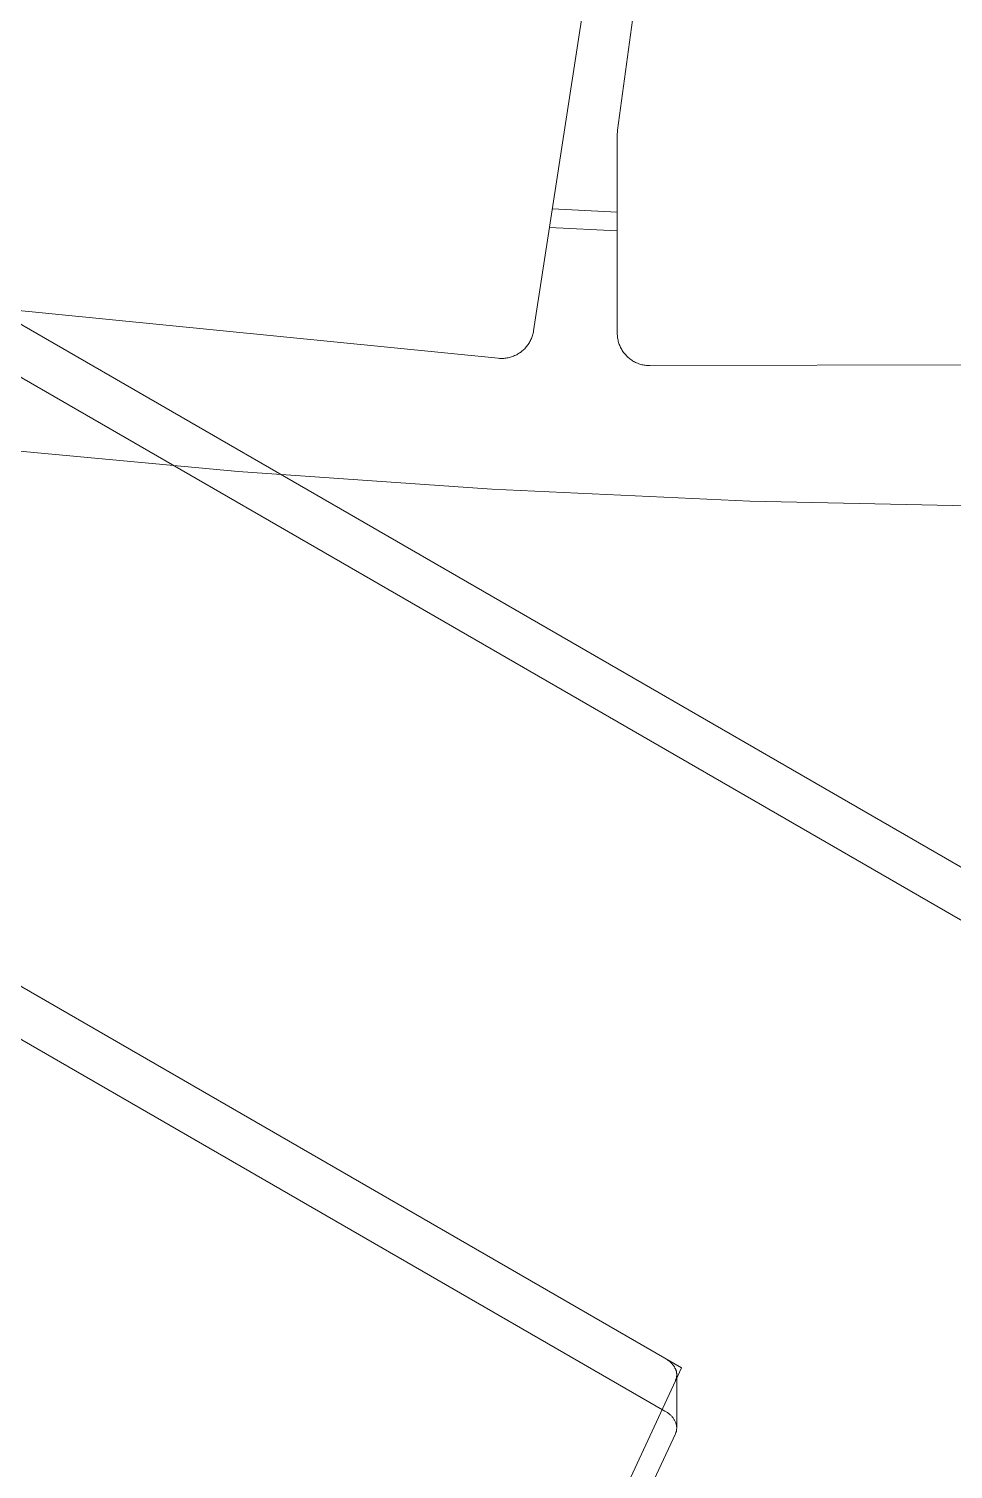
# Model space of a CAD drawing. Header units: millimetres. Extents: x -263 to 4879, y -277 to 2995.
# Drawn here: x 4026.8 to 4128.6, y 2005.1 to 2163.6 of the extents above; entities that cross this region are included whole.
import ezdxf

# ---------------------------------------------------------------- set-up
doc = ezdxf.new("R2010")
doc.units = ezdxf.units.MM
doc.layers.add('ZANO_R', color=7, linetype='Continuous', lineweight=0)

msp = doc.modelspace()

# ---------------------------------------------------------------- linework, layer by layer
at = {"layer": 'ZANO_R'}
for p, q in [((4091.65, 2152.44), (4124.32, 2392.04)), ((4119.34, 2369.75), (4082.4, 2130.35)), ((4091.62, 2152.08), (4091.63, 2152.2)), ((4091.62, 2151.96), (4091.62, 2152.08)), ((4091.62, 2130.11), (4091.62, 2151.96)), ((4091.63, 2152.2), (4091.64, 2152.32)), ((4091.64, 2152.32), (4091.65, 2152.44)), ((3998.74, 2146.79), (4159.93, 2053.73)), ((4084.48, 2143.79), (4091.62, 2143.43)), ((4091.62, 2141.37), (4084.16, 2141.73)), ((3998.74, 2140.96), (4159.93, 2047.9)), ((4078.52, 2127.35), (3969.36, 2138.23)), ((4082.4, 2130.35), (4082.38, 2130.23)), ((4081.67, 2128.68), (4081.6, 2128.59)), ((4081.75, 2128.78), (4081.67, 2128.68)), ((4081.82, 2128.88), (4081.75, 2128.78)), ((4081.89, 2128.98), (4081.82, 2128.88)), ((4081.95, 2129.09), (4081.89, 2128.98)), ((4082.01, 2129.19), (4081.95, 2129.09)), ((4082.07, 2129.3), (4082.01, 2129.19)), ((4082.12, 2129.41), (4082.07, 2129.3)), ((4082.17, 2129.53), (4082.12, 2129.41)), ((4082.22, 2129.64), (4082.17, 2129.53)), ((4082.26, 2129.76), (4082.22, 2129.64)), ((4082.3, 2129.87), (4082.26, 2129.76)), ((4082.33, 2129.99), (4082.3, 2129.87)), ((4082.36, 2130.11), (4082.33, 2129.99)), ((4082.38, 2130.23), (4082.36, 2130.11)), ((4091.62, 2130.08), (4091.62, 2130.11)), ((4091.62, 2129.96), (4091.62, 2130.08)), ((4091.63, 2129.84), (4091.62, 2129.96)), ((4091.64, 2129.71), (4091.63, 2129.84)), ((4091.66, 2129.59), (4091.64, 2129.71)), ((4091.68, 2129.47), (4091.66, 2129.59)), ((4091.7, 2129.34), (4091.68, 2129.47)), ((4091.73, 2129.22), (4091.7, 2129.34)), ((4091.77, 2129.1), (4091.73, 2129.22)), ((4091.8, 2128.99), (4091.77, 2129.1)), ((4091.84, 2128.87), (4091.8, 2128.99)), ((4091.89, 2128.75), (4091.84, 2128.87)), ((4091.94, 2128.64), (4091.89, 2128.75)), ((4078.65, 2127.34), (4078.52, 2127.35)), ((4078.77, 2127.33), (4078.65, 2127.34)), ((4078.89, 2127.33), (4078.77, 2127.33)), ((4079.01, 2127.33), (4078.89, 2127.33)), ((4079.14, 2127.34), (4079.01, 2127.33)), ((4079.26, 2127.35), (4079.14, 2127.34)), ((4079.38, 2127.36), (4079.26, 2127.35)), ((4079.5, 2127.38), (4079.38, 2127.36)), ((4079.62, 2127.41), (4079.5, 2127.38)), ((4079.74, 2127.44), (4079.62, 2127.41)), ((4079.86, 2127.47), (4079.74, 2127.44)), ((4079.98, 2127.5), (4079.86, 2127.47)), ((4080.1, 2127.54), (4079.98, 2127.5)), ((4080.21, 2127.59), (4080.1, 2127.54)), ((4080.32, 2127.64), (4080.21, 2127.59)), ((4080.44, 2127.69), (4080.32, 2127.64)), ((4080.55, 2127.74), (4080.44, 2127.69)), ((4080.65, 2127.8), (4080.55, 2127.74)), ((4080.76, 2127.87), (4080.65, 2127.8)), ((4080.86, 2127.93), (4080.76, 2127.87)), ((4080.96, 2128), (4080.86, 2127.93)), ((4081.06, 2128.08), (4080.96, 2128)), ((4081.16, 2128.15), (4081.06, 2128.08)), ((4081.25, 2128.23), (4081.16, 2128.15)), ((4081.34, 2128.32), (4081.25, 2128.23)), ((4081.43, 2128.4), (4081.34, 2128.32)), ((4081.51, 2128.49), (4081.43, 2128.4)), ((4081.6, 2128.59), (4081.51, 2128.49)), ((4091.99, 2128.53), (4091.94, 2128.64)), ((4092.05, 2128.42), (4091.99, 2128.53)), ((4092.11, 2128.31), (4092.05, 2128.42)), ((4092.17, 2128.2), (4092.11, 2128.31)), ((4092.24, 2128.1), (4092.17, 2128.2)), ((4092.31, 2128), (4092.24, 2128.1)), ((4092.39, 2127.9), (4092.31, 2128)), ((4092.47, 2127.8), (4092.39, 2127.9)), ((4092.55, 2127.71), (4092.47, 2127.8)), ((4092.63, 2127.62), (4092.55, 2127.71)), ((4092.72, 2127.53), (4092.63, 2127.62)), ((4092.81, 2127.45), (4092.72, 2127.53)), ((4092.91, 2127.36), (4092.81, 2127.45)), ((4093, 2127.29), (4092.91, 2127.36)), ((4093.1, 2127.21), (4093, 2127.29)), ((4093.21, 2127.14), (4093.1, 2127.21)), ((4093.31, 2127.07), (4093.21, 2127.14)), ((4093.42, 2127.01), (4093.31, 2127.07)), ((4093.53, 2126.95), (4093.42, 2127.01)), ((4093.64, 2126.89), (4093.53, 2126.95)), ((4093.75, 2126.84), (4093.64, 2126.89)), ((4093.86, 2126.79), (4093.75, 2126.84)), ((4093.98, 2126.75), (4093.86, 2126.79)), ((4094.1, 2126.71), (4093.98, 2126.75)), ((4094.22, 2126.67), (4094.1, 2126.71)), ((4094.34, 2126.64), (4094.22, 2126.67)), ((4094.46, 2126.61), (4094.34, 2126.64)), ((4094.58, 2126.59), (4094.46, 2126.61)), ((4094.7, 2126.57), (4094.58, 2126.59)), ((4094.83, 2126.56), (4094.7, 2126.57)), ((4094.95, 2126.55), (4094.83, 2126.56)), ((4095.07, 2126.54), (4094.95, 2126.55)), ((4095.2, 2126.54), (4095.07, 2126.54)), ((4205.97, 2126.77), (4095.2, 2126.54)), ((4022.49, 2117.44), (4049.89, 2114.89)), ((4049.89, 2114.89), (4077.81, 2112.95)), ((4077.81, 2112.95), (4106.22, 2111.64)), ((4106.22, 2111.64), (4135.05, 2111)), ((4096.86, 2017.31), (3962.75, 2094.73)), ((4096.86, 2011.48), (3962.75, 2088.91)), ((4096.86, 2017.31), (4098.68, 2016.26)), ((4097.05, 2017.19), (4096.95, 2017.25)), ((4097.14, 2017.13), (4097.05, 2017.19)), ((4097.22, 2017.07), (4097.14, 2017.13)), ((4097.31, 2017.01), (4097.22, 2017.07)), ((4097.39, 2016.94), (4097.31, 2017.01)), ((4097.47, 2016.87), (4097.39, 2016.94)), ((4097.5, 2016.84), (4097.47, 2016.87)), ((4097.54, 2016.8), (4097.5, 2016.84)), ((4097.58, 2016.77), (4097.54, 2016.8)), ((4097.61, 2016.73), (4097.58, 2016.77)), ((4097.64, 2016.69), (4097.61, 2016.73)), ((4097.68, 2016.66), (4097.64, 2016.69)), ((4097.71, 2016.62), (4097.68, 2016.66)), ((4097.74, 2016.58), (4097.71, 2016.62)), ((4097.77, 2016.54), (4097.74, 2016.58)), ((4097.8, 2016.51), (4097.77, 2016.54)), ((4097.83, 2016.47), (4097.8, 2016.51)), ((4097.85, 2016.43), (4097.83, 2016.47)), ((4097.88, 2016.39), (4097.85, 2016.43)), ((4097.9, 2016.35), (4097.88, 2016.39)), ((4097.93, 2016.31), (4097.9, 2016.35)), ((4097.95, 2016.27), (4097.93, 2016.31)), ((4097.97, 2016.23), (4097.95, 2016.27)), ((4097.99, 2016.19), (4097.97, 2016.23)), ((4098.01, 2016.15), (4097.99, 2016.19)), ((4098.03, 2016.11), (4098.01, 2016.15)), ((4098.68, 2016.26), (4098.05, 2014.9)), ((4052, 1915.68), (4098.01, 2014.82)), ((4098.01, 2014.82), (4098.03, 2014.86)), ((4098.05, 2016.07), (4098.03, 2016.11)), ((4098.03, 2014.86), (4098.04, 2014.9)), ((4098.04, 2014.9), (4098.06, 2014.94)), ((4098.06, 2016.03), (4098.05, 2016.07)), ((4098.08, 2015.99), (4098.06, 2016.03)), ((4098.06, 2014.94), (4098.07, 2014.97)), ((4098.07, 2014.97), (4098.09, 2015.01)), ((4098.09, 2015.95), (4098.08, 2015.99)), ((4098.1, 2015.91), (4098.09, 2015.95)), ((4098.09, 2015.01), (4098.1, 2015.05)), ((4098.12, 2015.87), (4098.1, 2015.91)), ((4098.1, 2015.05), (4098.11, 2015.09)), ((4098.11, 2015.09), (4098.12, 2015.13)), ((4098.13, 2015.83), (4098.12, 2015.87)), ((4098.12, 2015.13), (4098.13, 2015.17)), ((4098.13, 2015.78), (4098.13, 2015.83)), ((4098.14, 2015.74), (4098.13, 2015.78)), ((4098.13, 2015.17), (4098.14, 2015.21)), ((4098.15, 2015.7), (4098.14, 2015.74)), ((4098.14, 2015.25), (4098.15, 2015.29)), ((4098.14, 2015.21), (4098.14, 2015.25)), ((4098.15, 2015.66), (4098.15, 2015.7)), ((4098.16, 2015.62), (4098.15, 2015.66)), ((4098.15, 2015.29), (4098.16, 2015.33)), ((4098.16, 2015.58), (4098.16, 2015.62)), ((4098.16, 2015.54), (4098.16, 2015.58)), ((4098.16, 2015.5), (4098.16, 2015.54)), ((4098.16, 2015.45), (4098.16, 2015.5)), ((4098.16, 2015.48), (4098.16, 2009.66)), ((4098.16, 2015.41), (4098.16, 2015.45)), ((4098.16, 2015.37), (4098.16, 2015.41)), ((4098.16, 2015.33), (4098.16, 2015.37)), ((4096.93, 2011.45), (4096.86, 2011.48)), ((4097, 2011.41), (4096.93, 2011.45)), ((4097.07, 2011.37), (4097, 2011.41)), ((4097.13, 2011.33), (4097.07, 2011.37)), ((4097.2, 2011.29), (4097.13, 2011.33)), ((4097.26, 2011.24), (4097.2, 2011.29)), ((4097.32, 2011.19), (4097.26, 2011.24)), ((4097.38, 2011.15), (4097.32, 2011.19)), ((4097.44, 2011.09), (4097.38, 2011.15)), ((4097.5, 2011.04), (4097.44, 2011.09)), ((4097.56, 2010.98), (4097.5, 2011.04)), ((4097.61, 2010.93), (4097.56, 2010.98)), ((4097.66, 2010.87), (4097.61, 2010.93)), ((4097.71, 2010.81), (4097.66, 2010.87)), ((4097.76, 2010.74), (4097.71, 2010.81)), ((4097.8, 2010.68), (4097.76, 2010.74)), ((4097.84, 2010.61), (4097.8, 2010.68)), ((4097.88, 2010.54), (4097.84, 2010.61)), ((4097.92, 2010.48), (4097.88, 2010.54)), ((4097.96, 2010.41), (4097.92, 2010.48)), ((4097.99, 2010.34), (4097.96, 2010.41)), ((4098.02, 2010.26), (4097.99, 2010.34)), ((4098.05, 2010.19), (4098.02, 2010.26)), ((4098.07, 2010.12), (4098.05, 2010.19)), ((4098.1, 2010.04), (4098.07, 2010.12)), ((4098.12, 2009.96), (4098.1, 2010.04)), ((4098.13, 2009.89), (4098.12, 2009.96)), ((4098.15, 2009.81), (4098.13, 2009.89)), ((4098.16, 2009.73), (4098.15, 2009.81)), ((4039.01, 1881.87), (4098.01, 2008.99)), ((4098.01, 2008.99), (4098.03, 2009.04)), ((4098.03, 2009.04), (4098.05, 2009.09)), ((4098.05, 2009.09), (4098.07, 2009.14)), ((4098.07, 2009.14), (4098.09, 2009.19)), ((4098.09, 2009.19), (4098.1, 2009.24)), ((4098.1, 2009.24), (4098.12, 2009.29)), ((4098.12, 2009.29), (4098.13, 2009.35)), ((4098.13, 2009.35), (4098.14, 2009.4)), ((4098.14, 2009.4), (4098.15, 2009.45)), ((4098.15, 2009.5), (4098.16, 2009.56)), ((4098.15, 2009.45), (4098.15, 2009.5)), ((4098.16, 2009.61), (4098.16, 2009.66)), ((4098.16, 2009.56), (4098.16, 2009.61))]:
    msp.add_line(p, q, dxfattribs=at)

doc.saveas('drawing.dxf')
